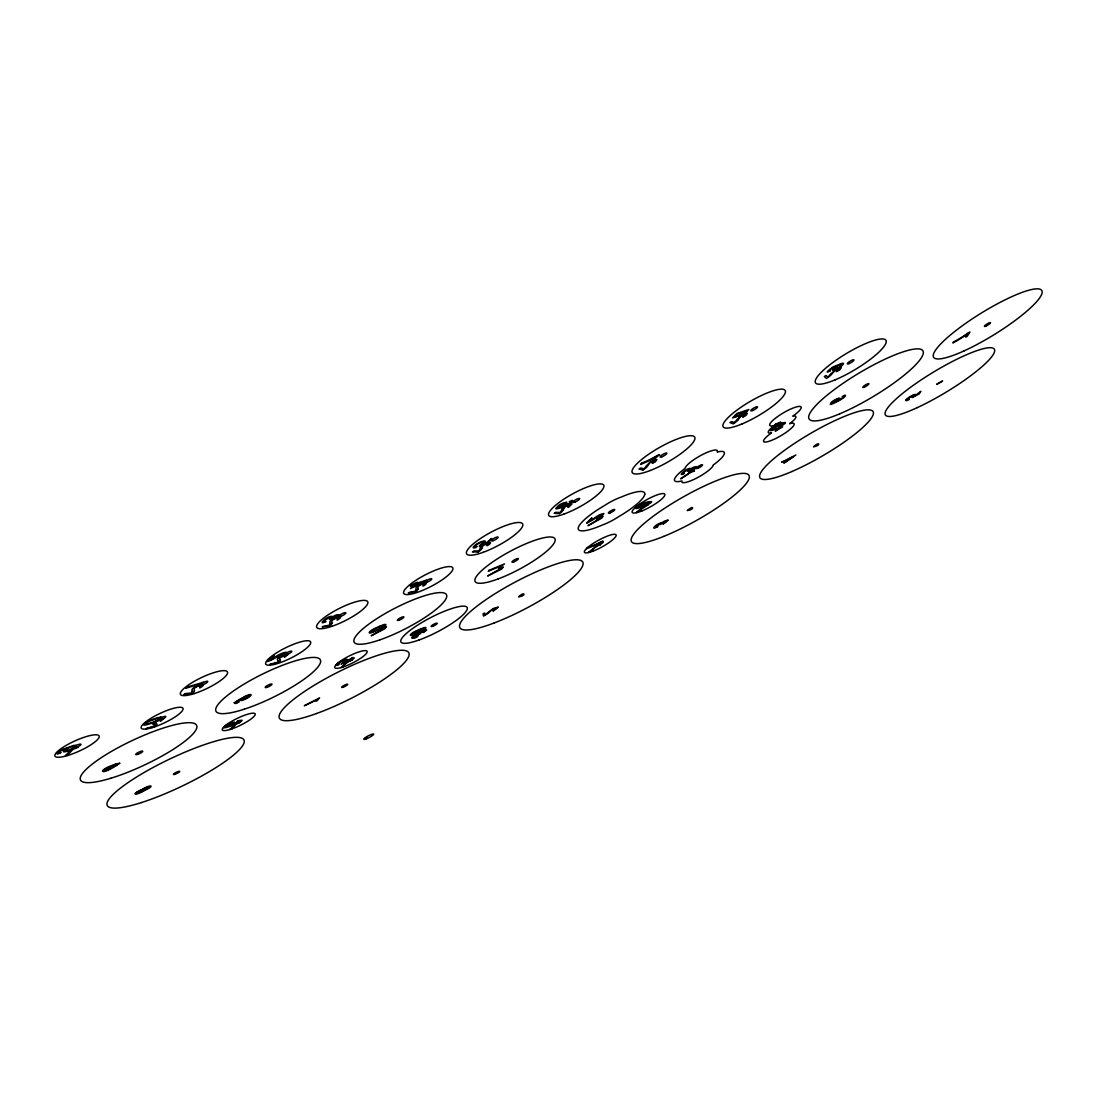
<?xml version="1.0" encoding="UTF-8"?>
<svg xmlns="http://www.w3.org/2000/svg" width="1097" height="1097" viewBox="0 0 1097 1097"><rect width="100%" height="100%" fill="white"/><g stroke="black" fill="none" stroke-linecap="round" stroke-linejoin="round"><path stroke-width="1.5" d="M201.19 685.817C195.074 691.96 209.911 682.019 199.599 684.994C196.624 686.503 190.508 687.984 192.194 691.192M488.768 543.44C482.392 549.021 493.801 542.672 489.536 542.137C485.56 542.878 479.732 545.853 479.91 548.761A10.778 2.551 -27.9 0 1 479.471 550.077A3.73 0.878 -27.9 0 1 478.484 550.955M745.713 414.501L742.628 417.134L745.795 415.598L747.4 413.336L741.476 415.187L736.553 420.069A10.613 2.427 -30.1 0 1 735.429 421.591M649.561 501.85C630.227 515.467 631.68 504.428 649.438 501.631M338.507 618.105C332.542 624.015 346.817 614.43 337.067 617.227C334.393 618.283 328.373 620.203 330.046 623.357M666.523 521.185L661.985 523.406M498.12 607.258L493.047 611.098L496.543 608.191M154.485 723.129L157.365 720.852L161.341 719.783M696.252 466.952L693.537 469.681L688.628 472.231L694.442 467.925L689.286 470.599M655.17 460.767L652.221 463.291L655.183 461.947L656.938 459.616L650.672 461.48L645.941 466.321A10.792 2.509 -29.3 0 1 644.981 467.788A3.73 0.864 -29.4 0 1 643.816 468.734L640.648 467.966L638.975 469.036L643.02 469.996M424.457 584.057C418.327 589.994 432.204 580.82 423.428 583.124C420.37 584.687 414.844 586.086 415.996 589.377A10.847 2.523 -27.3 0 1 415.955 590.364M237.199 722.717C238.474 721.003 235.732 721.168 239.338 720.496A4.114 0.85 -26 0 1 239.681 720.729L239.187 721.497A8.186 1.7 -25.9 0 1 238.515 722.087L236.925 723.184A6.088 1.262 -25.9 0 1 234.347 724.541A9.832 2.057 -25.9 0 1 231.467 725.748A20.528 4.306 -26 0 1 226.27 727.434A8.653 1.81 -25.9 0 1 224.432 727.791A5.581 1.166 -25.9 0 1 223.61 727.572L226.297 725.035A5.238 1.097 -25.9 0 1 228.011 724.061A5.54 1.152 -25.9 0 1 230 723.17L234.401 722.073L234.086 723.156A7.185 1.495 -25.9 0 1 233.62 723.581L233.236 723.869A5.183 1.083 -25.9 0 1 232.386 724.473A4.182 0.878 -25.9 0 1 231.357 725.062L230.137 725.679A17.84 3.744 -26 0 0 231.755 725.131L231.878 725.09A6.637 1.385 -25.9 0 0 235.965 723.293M286.043 655.54L284.397 657.185L288.1 654.47L284.109 654.923L278.103 657.994L285.96 655.32M330.636 618.105L329.662 619.325L331.321 618.763M601.54 517.88L603.021 516.385L588.006 525.696L601.705 518.182M655.032 527.081L655.759 527.287A4.114 0.823 -29.2 0 0 657.967 526.368C649.397 531.634 655.773 523.872 660.504 523.187M501.562 568.685L503.331 567.012L487.63 576.007L501.74 569.028M349.353 660.353L341.098 667.579L347.9 661.902L352.26 659.955L349.518 660.559M161.41 720.085L160.313 721.264L163.576 718.933L160.176 719.193L154.855 721.579L152.373 723.814L154.101 724.802A11.121 2.482 -25.1 0 1 154.869 725.117M384.978 628.279L386.446 626.853L371.197 635.794L385.17 628.581M661.875 523.639L660.408 524.585M646.599 504.62L647.065 503.934L636.329 512.587C636.795 511.696 652.715 502.426 647.312 504.826A3.524 0.754 -29.2 0 0 651.604 501.644A3.524 0.754 -29.2 0 0 646.75 503.564A3.524 0.754 -29.2 0 0 647.189 504.826L646.777 504.839M693.496 470.723L694.689 469.447L680.647 478.841L691.124 472.094L694.456 471.079L693.688 471.024M481.61 548.582L483.297 545.415L488.714 543.276M284.918 653.606C284.205 655.896 274.812 657.61 277.994 660.668M688.875 470.037L687.723 471.312L689.094 470.805M666.496 521.267L663.123 524.105L668.046 520.293M598.427 544.77L588.636 552.449L602.966 541.123L601.8 541.452A23.873 5.046 -28.8 0 1 588.115 547.307M563.049 510.023L565.408 506.526L570.152 504.702L567.725 507.184L568.657 507.239L572.044 503.825L565.449 505.799L562.35 508.185L561.417 510.393A10.641 2.496 -28.6 0 1 560.855 511.627A3.689 0.864 -28.6 0 1 559.827 512.518L555.768 512.313L554.204 513.355L559.374 513.602M317.486 700.009L319.597 697.925L304.308 705.755L315.525 700.476L316.101 701.189L317.568 700.435M602.102 514.959L596.439 518.991L601.759 516.139L603.94 513.533L599.483 514.712L593.134 518.881A10.271 2.29 -28.8 0 1 590.501 520.691A3.552 0.795 -28.8 0 1 588.966 521.514L591.845 517.811L586.593 523.159A8.707 1.933 -28.8 0 0 592.928 519.676L601.965 514.534M655.06 526.985L660.284 523.941M425.005 631.008L423.031 632.585L426.692 629.993L420.466 631.954A3.894 0.823 -27.4 0 0 418.67 633.682M413.199 637.165L419.04 634.299M907.48 399.185L909.331 399.02L908.947 399.651A4.58 0.864 -30.9 0 1 906.287 400.679A5.787 1.083 -30.9 0 1 906.026 399.966M647.312 466.239L650.014 462.619L655.128 460.562M734.551 416.312L734.757 416.01A5.704 1.316 -30.2 0 1 735.196 415.516M953.43 342.113L952.909 342.977A26.301 5.32 -31.5 0 0 967.664 333.707M420.014 633.065L424.882 630.734M642.65 505.525L647.737 502.783L642.828 505.854M967.719 333.694L965.593 337.081L967.307 336.203L969.94 332.021L968.377 332.83M737.76 420.055L740.667 416.421L745.521 414.255M737.842 419.945L737.87 419.89A9.009 2.057 -30.1 0 1 733.317 423.881L729.944 422.619L731.603 421.563L734.236 422.551A3.675 0.836 -30.1 0 0 735.388 421.605M830.415 374.351L835.845 369.36L841.372 367.646L839.616 369.977L836.257 371.65L839.63 368.619M913.787 396.127L913.321 396.593A4.909 0.919 -30.9 0 1 911.991 397.621L919.231 393.946L920.849 391.3L913.87 396.552L914.884 395.715A5.224 0.987 -30.9 0 0 915.46 395.043A6.157 1.166 -30.9 0 0 915.584 394.522A4.923 0.932 -30.9 0 0 913.307 395.016M60.842 752.569L57.894 753.982A4.607 1.056 -24.4 0 1 57.167 753.941A6.088 1.385 -24.4 0 1 56.879 753.653L61.432 749.895L72.498 745.823A11.368 2.592 -24.5 0 1 74.02 745.466L75.103 745.316A5.91 1.344 -24.5 0 1 75.803 745.343A5.279 1.207 -24.5 0 1 76.2 745.672M830.333 374.42A10.586 2.359 -30.8 0 1 828.962 376.024A3.675 0.809 -30.9 0 1 827.659 377.011L826.014 375.503L824.313 376.545L826.425 378.451A8.995 2.002 -30.9 0 0 831.512 374.434L834.776 370.731L839.452 368.537M331.486 618.557L337.369 615.746L331.308 620.148L336.793 617.515L339.398 614.745L336.71 614.827A4.484 1.07 -26.7 0 0 332.377 617.09L332.336 617.09M476.866 546.471L475.988 547.458A5.362 1.289 -27.9 0 1 473.342 547.856A6.774 1.618 -28 0 1 473.89 546.361A9.626 2.304 -28 0 1 474.192 546.018L475.399 544.948A6.047 1.454 -28 0 1 479.512 542.494A6.911 1.659 -28 0 1 481.597 541.644L483.324 541.123A5.759 1.371 -28 0 1 485.217 541.507A7.199 1.728 -28 0 1 484.559 542.467A6.102 1.467 -28 0 1 483.544 543.413A3.771 0.905 -28 0 1 482.09 544.4L486.958 542.398L491.579 538.476L487.932 542.576L479.211 546.169L479.869 545.346A5.746 1.371 -28 0 0 481.528 544.304A3.977 0.946 -28 0 0 482.584 543.413M637.055 507.006L637.343 506.691A5.224 1.124 -29.2 0 1 637.878 506.224M640.634 464.388L641.718 463.208M830.278 370.69L827.7 372.116A4.169 0.932 -30.9 0 1 827.344 371.952A5.512 1.234 -31 0 1 827.371 371.54L832.431 367.303L841.234 363.573A10.298 2.304 -31 0 1 842.304 363.326L843.017 363.272A5.375 1.193 -31 0 1 843.374 363.409A4.799 1.07 -31 0 1 843.36 363.902A6.555 1.467 -31 0 1 834.995 369.826M73.568 747.441A4.635 1.056 -24.5 0 0 71.223 746.947A4.635 1.056 -24.5 0 0 65.71 749.923A4.306 0.987 -24.5 0 0 68.343 750.101A7.679 1.755 -24.5 0 0 70.002 749.525A4.731 1.083 -24.5 0 0 71.566 748.812A3.579 0.809 -24.5 0 0 72.896 748.031A3.387 0.768 -24.5 0 0 73.417 747.633L73.636 747.427M487.932 612.565L493.088 608.643L498.038 607.094M488.576 612.743L492.347 609.575L496.297 607.916M137.043 792.665L137.948 793.104A4.374 0.85 -25.4 0 0 139.785 792.404M586.648 548.541L587.965 547.444M367.303 737.554L365.424 738.226L366.096 737.924M365.493 738.254L366.467 738.034M158.27 719.865L159.079 719.317A4.772 1.07 -25.2 0 0 159.476 718.933L159.668 718.576A4.1 0.932 -25.2 0 0 158.379 718.412A14.33 3.222 -25.2 0 0 155.568 719.125L152.346 720.126A10.641 2.4 -25.1 0 0 150.015 720.962A5.005 1.124 -25.1 0 0 147.821 721.977L145.928 723.869A5.005 1.124 -25.1 0 0 147.135 723.842A10.682 2.427 -25.2 0 0 149.096 723.362L152.442 722.347A13.699 3.113 -25.2 0 0 155.5 721.278A4.114 0.932 -25.2 0 0 158.311 719.906M418.588 633.737L418.629 633.709A3.716 0.782 -27.3 0 0 416.654 634.327C405.492 639.633 416.366 639.126 418.012 635.766A4.333 0.905 -27.3 0 1 415.448 637.11L413.404 637.535M419.273 634.354L420.672 633.49M235.937 723.28L237.185 722.429L229.835 729.519L231.618 728.888L235.978 724.171L240.435 722.155L237.35 722.896M366.576 737.979L365.918 737.952M562.61 506.403L563.872 505.703A4.457 1.056 -28.7 0 0 564.941 505.004A5.512 1.303 -28.7 0 0 565.819 504.305L566.217 503.948A7.638 1.81 -28.7 0 0 566.696 503.454L566.669 502.097L562.336 503.372A5.896 1.399 -28.7 0 0 560.279 504.414A5.581 1.316 -28.7 0 0 558.51 505.539L555.768 508.542A5.938 1.412 -28.7 0 0 556.659 508.83A9.215 2.18 -28.7 0 0 558.592 508.432A21.899 5.224 -28.8 0 0 564.023 506.526A10.476 2.482 -28.7 0 0 567.039 505.141A6.486 1.536 -28.7 0 0 569.713 503.564L571.359 502.261A8.721 2.057 -28.7 0 0 572.031 501.562L572.524 500.643A4.374 1.028 -28.8 0 0 572.154 500.355L569.329 501.727A3.497 0.823 -28.7 0 1 568.644 503.633A7.062 1.673 -28.7 0 1 564.475 505.69M140.677 789.977L140.005 790.32A11.573 2.249 -25.4 0 0 136.741 792.171M141.348 790.128L143.021 789.264M282.066 656.417C294.257 648.711 278.885 653.373 275.086 657.281A11.217 2.619 -26.1 0 1 272.001 659.119A3.881 0.905 -26.1 0 1 270.26 659.887L274.264 655.691L272.55 656.239L267.476 661.573A9.503 2.208 -26.1 0 0 274.607 658.269L284.754 653.277M366.261 738.144L365.274 738.596M366.22 737.856L366.919 737.527M661.491 523.173L661.532 523.146A3.538 0.713 -29.2 0 0 660.531 523.159M366.247 737.787L367.276 737.321M143.83 790.443L142.528 791.581M143.186 789.182L143.35 789.1A12.533 2.427 -25.4 0 1 146.312 787.673A3.593 0.699 -25.4 0 1 148.63 786.851L149.123 786.851A4.182 0.809 -25.4 0 1 149.302 786.947L149.247 787.207A3.606 0.699 -25.4 0 1 147.656 788.373M143.433 791.129L146.024 789.785A11.793 2.304 -25.4 0 0 149.288 787.948A4.991 0.974 -25.4 0 0 150.426 787.139A4.649 0.905 -25.4 0 0 150.988 786.494L150.975 786.138A8.584 1.673 -25.4 0 0 150.687 785.987L150.385 785.946A4.841 0.946 -25.4 0 0 150.001 785.973A4.607 0.905 -25.4 0 0 148.726 786.261A4.991 0.974 -25.4 0 0 147.135 786.851A11.71 2.276 -25.4 0 0 143.542 788.524L140.334 790.649A9.283 1.796 -25.4 0 0 138.4 791.732A4.374 0.85 -25.4 0 0 137.029 792.665M142.665 791.033L141.883 791.417A9.352 1.824 -25.4 0 1 139.785 792.418M282.231 656.308L279.241 658.502L280.16 660.051M378.04 629.459L378.396 629.308A12.588 2.811 -27.1 0 0 381.303 627.923A3.771 0.836 -27.1 0 0 383.593 626.497L384.005 626.017A4.374 0.974 -27.1 0 0 384.128 625.743L384.032 625.551A3.771 0.836 -27.1 0 0 382.167 625.893M913.307 395.002L911.73 395.756A5.91 1.111 -30.9 0 0 909.934 396.757A5.17 0.974 -30.9 0 0 906.862 398.979L906.149 399.747A8.241 1.55 -30.9 0 0 905.999 399.994M377.382 629.76L375.051 630.761A9.804 2.194 -27 0 1 372.966 631.57A4.58 1.028 -27 0 1 371.417 631.968L371.979 630.638A4.58 1.015 -27 0 1 373.816 629.555A9.736 2.167 -27 0 1 375.997 628.485L379.205 627.073A13.137 2.907 -27 0 1 382.181 625.88M380.193 626.058L376.477 627.69A12.136 2.688 -27 0 0 372.733 629.527A5.279 1.179 -27 0 0 371.17 630.487A4.758 1.056 -27 0 0 370.114 631.323A4.95 1.097 -27 0 0 369.758 631.666L369.428 632.119A9.599 2.139 -27 0 0 369.278 632.448L369.278 632.846A4.813 1.07 -27 0 0 370.114 633.038A5.279 1.179 -27 0 0 371.43 632.722A12.204 2.729 -27 0 0 374.927 631.392L378.616 629.788A12.355 2.756 -27.1 0 0 382.332 627.95M418.382 632.75L415.009 634.135A11.532 2.455 -27.4 0 1 411.896 635.218A4.991 1.056 -27.3 0 1 410.854 635.396A4.553 0.96 -27.3 0 1 410.36 635.081L410.539 634.642A9.064 1.92 -27.4 0 1 410.799 634.299L411.238 633.819A4.676 0.987 -27.3 0 1 411.649 633.476A4.484 0.946 -27.3 0 1 412.801 632.667A4.991 1.056 -27.3 0 1 414.364 631.776A11.464 2.413 -27.3 0 1 417.861 630.158L421.262 628.746A11.601 2.441 -27.4 0 1 424.374 627.662A4.937 1.042 -27.4 0 1 425.43 627.498A4.566 0.96 -27.4 0 1 425.897 627.69A4.786 1.015 -27.4 0 1 425.924 627.799L425.801 628.142A8.502 1.796 -27.4 0 1 425.471 628.595L424.731 629.308A4.594 0.974 -27.4 0 1 423.442 630.227A4.937 1.042 -27.4 0 1 421.865 631.118A11.656 2.482 -27.4 0 1 418.382 632.736M417.82 632.448L418.451 632.187A11.889 2.523 -27.4 0 0 421.166 630.967A3.565 0.754 -27.4 0 0 423.456 629.637L423.963 629.157A4.127 0.878 -27.4 0 0 424.182 628.855L424.21 628.622A3.565 0.754 -27.4 0 0 422.729 628.8A12.41 2.619 -27.3 0 0 420.082 629.774L417.162 630.981A9.201 1.947 -27.3 0 0 415.105 631.913A4.319 0.919 -27.3 0 0 413.295 632.928L412.28 634.354A4.333 0.919 -27.3 0 0 413.555 634.093A9.256 1.961 -27.4 0 0 415.406 633.435L417.395 632.626M564.434 505.744L564.297 505.786A19.033 4.539 -28.8 0 1 562.638 506.416M690.356 469.159L690.397 469.146A4.045 0.878 -29.6 0 1 694.209 466.993L696.184 466.705M736.018 416.545L735.004 416.819A3.099 0.713 -30.2 0 1 734.592 416.791L734.524 416.737A3.867 0.891 -30.2 0 1 734.455 416.216M157.269 717.918L153.539 719.056A13.246 2.989 -25.1 0 0 149.535 720.523A5.759 1.303 -25.1 0 0 147.629 721.442A5.183 1.179 -25.1 0 0 146.107 722.347A5.403 1.22 -25.1 0 0 145.517 722.758L144.804 723.348A10.463 2.359 -25.2 0 0 144.324 723.814L143.844 724.431A5.266 1.193 -25.1 0 0 143.995 725.062A5.759 1.303 -25.1 0 0 144.996 725.062A13.301 3.017 -25.2 0 0 148.26 724.308L151.962 723.184A13.438 3.044 -25.2 0 0 155.939 721.716M637.837 507.513L636.822 507.541M690.315 468.501C686.256 467.637 676.205 478.045 684.418 473.273A4.498 0.987 -29.6 0 1 682.663 473.657L684.843 471.285L688.724 469.681M135.713 794.146L135.315 794.077A9.16 1.783 -25.4 0 1 135.109 793.954L135.041 793.858A4.717 0.919 -25.4 0 1 135.096 793.542A4.539 0.878 -25.4 0 1 135.617 792.98M478.141 552.01L472.464 551.942L474.014 550.913L478.484 550.968M331.952 616.473C327.098 615.307 316.416 626.648 326.015 621.382A4.991 1.193 -26.6 0 1 323.766 621.834L325.919 619.311L330.526 617.762M598.605 545.031L600.539 544.633L595.273 546.772L600.47 542.494A24.573 5.197 -28.8 0 1 586.593 548.582M201.135 685.639C199.119 685.584 192.524 687.339 194.32 690.712M156.487 724.034L154.581 723.376M424.388 583.837C422.825 583.823 416.38 585.633 417.93 588.911M667.895 520.033L664.508 521.102A3.702 0.74 -29.2 0 0 661.573 523.132M338.438 617.83C337.163 617.707 330.197 619.407 332.076 622.849M142.528 791.581A11.656 2.276 -25.4 0 1 138.935 793.241A5.032 0.974 -25.4 0 1 137.372 793.817A4.594 0.891 -25.4 0 1 135.85 794.132M135.754 793.035A5.032 0.974 -25.4 0 1 136.892 792.24M147.67 788.373A12.012 2.345 -25.4 0 1 145.078 789.799M103.749 770.848A3.881 0.823 -25 0 1 106.382 768.627A3.881 0.823 -25 0 1 110.632 767.393A3.881 0.823 -25 0 1 108.26 769.532L105.655 770.643A3.894 0.823 -25 0 1 104.695 770.807L104.338 770.807A5.746 1.22 -25 0 1 104.037 770.697M117.955 764.156A3.332 0.699 -25 0 1 113.279 766.597A3.332 0.699 -25 0 1 113.306 765.336A3.332 0.699 -25 0 1 117.955 763.677M911.484 396.332A3.798 0.713 -30.9 0 1 913.924 396.003M907.219 399.308A3.853 0.727 -30.9 0 1 911.456 396.374M968.336 332.83A25.574 5.17 -31.6 0 1 953.485 342.017M343.676 660.641A4.086 0.878 -26.8 0 1 344.691 661.587A3.648 0.782 -26.8 0 1 343.498 662.396A5.279 1.138 -26.7 0 1 341.88 663.301L341.085 664.069L348.832 661.217L353.069 657.446L348.202 660.956L343.882 662.561A3.469 0.74 -26.8 0 0 345.308 661.683A5.622 1.207 -26.8 0 0 346.433 660.819A6.623 1.426 -26.7 0 0 347.228 659.955A5.293 1.138 -26.8 0 0 346.021 659.407L344.581 659.763A6.363 1.358 -26.8 0 0 342.73 660.435M338.356 663.37A4.141 0.891 -26.7 0 1 343.608 660.709M338.63 663.287A3.689 0.795 -26.7 0 0 339.151 664.234L338.233 665.07A4.937 1.056 -26.7 0 1 336.148 665.248A6.225 1.33 -26.8 0 1 337.122 663.808A8.858 1.892 -26.8 0 1 337.478 663.493L338.781 662.533A5.567 1.193 -26.8 0 1 342.73 660.421M637.7 506.279A3.538 0.768 -29.2 0 1 642.019 503.976A3.538 0.768 -29.2 0 1 642.252 505.059A3.538 0.768 -29.2 0 1 637.947 507.417M636.808 507.335A3.538 0.768 -29.2 0 1 637.042 506.883M156.665 723.938A9.448 2.112 -25.2 0 1 155.527 726.351L146.024 728.669L154.595 725.94A3.853 0.864 -25.2 0 0 154.965 725.378M157.255 717.932A13.383 3.017 -25.2 0 1 160.532 717.164M160.505 717.177A5.691 1.289 -25.2 0 1 161.492 717.205A5.266 1.193 -25.2 0 1 161.712 717.644A5.512 1.248 -25.2 0 1 161.643 717.822L161.286 718.302A9.804 2.221 -25.2 0 1 160.683 718.905L159.572 719.769A5.293 1.193 -25.2 0 1 157.845 720.798A5.691 1.289 -25.2 0 1 155.939 721.703M280.338 659.955A9.379 2.153 -26.1 0 1 278.185 662.849L269.958 664.316L277.719 662.177A3.826 0.878 -26.2 0 0 278.323 661.464A11.052 2.537 -26.1 0 0 277.939 660.696M418.094 588.828A9.201 2.139 -27.3 0 1 415.173 592.051L408.276 592.764L415.119 591.187A3.757 0.878 -27.3 0 0 415.9 590.392M563.186 510.036A9.037 2.125 -28.6 0 1 559.401 513.602M734.963 415.598A3.867 0.891 -30.2 0 1 739.556 412.829A3.867 0.891 -30.2 0 1 740.64 413.624A3.867 0.891 -30.2 0 1 736.114 416.449M741.339 413.939A3.305 0.768 -30.3 0 1 745.329 411.005A3.305 0.768 -30.3 0 1 746.33 411.855A3.305 0.768 -30.3 0 1 741.641 414.2M830.141 370.813A3.497 0.782 -31 0 1 829.839 369.73L829.935 369.607A3.456 0.768 -31 0 1 832.212 367.989L834.214 366.974A18.114 4.031 -30.9 0 1 837.052 365.781M835.16 369.634A8.145 1.824 -31 0 1 833.254 370.224A5.526 1.234 -31 0 1 832.719 369.072L833.158 368.592A4.964 1.111 -31 0 1 837.08 365.781M834.721 367.948A4.21 0.946 -31 0 1 839.767 364.862A4.21 0.946 -31 0 1 840.713 365.836L840.494 366.055A3.072 0.686 -31 0 1 839.945 366.508A3.25 0.727 -31 0 1 838.684 367.33A4.292 0.96 -31 0 1 837.34 368.03A6.966 1.563 -31 0 1 835.996 368.606M836.037 368.551A3.908 0.878 -31 0 1 834.639 367.989M641.841 463.071A27.096 6.459 -29.5 0 0 657.981 455.104L659.53 454.556L652.537 460.877L656.842 456.256A27.878 6.637 -29.5 0 1 640.607 464.429M647.463 466.17A9.16 2.125 -29.4 0 1 643.048 470.01M482.68 543.385A4.443 1.07 -28 0 0 480.87 542.604A4.511 1.083 -28 0 0 475.289 545.799M476.77 546.553A4.004 0.96 -28 0 1 475.604 545.703M481.789 548.514A9.146 2.167 -27.9 0 1 478.169 552.01M331.993 616.445A4.292 1.028 -26.6 0 1 332.268 617.117M332.254 622.767A9.352 2.208 -26.6 0 1 329.498 625.934L322.107 626.798L329.333 625.112A3.812 0.905 -26.6 0 0 330.074 624.316A11.025 2.605 -26.5 0 0 330.005 623.37M194.512 690.616A9.791 2.276 -25.4 0 1 191.522 693.853L183.83 694.62L185.352 693.578L191.385 693.002A3.99 0.932 -25.4 0 0 192.181 692.193M192.153 691.206A11.546 2.674 -25.4 0 1 192.236 692.18M60.733 752.665A3.867 0.878 -24.4 0 1 59.32 751.994L59.375 751.898A3.812 0.864 -24.4 0 1 61.679 750.403L64.037 749.361A20.048 4.539 -24.4 0 1 67.616 748.044L67.657 748.044A5.471 1.248 -24.5 0 0 63.722 750.636L63.448 751.034A6.102 1.385 -24.5 0 0 65.23 751.747A8.968 2.043 -24.5 0 0 67.849 750.992M76.159 745.686A7.213 1.645 -24.5 0 1 67.74 751.143M241.984 699.379A4.141 0.905 -26 0 1 245.234 696.787A4.141 0.905 -26 0 1 249.403 695.731L249.348 696.06A3.195 0.699 -26 0 1 248.662 696.677A4.223 0.919 -26 0 1 247.511 697.418A6.843 1.495 -26 0 1 246.085 698.199A3.84 0.836 -26 0 1 241.889 699.433M380.193 626.072A12.273 2.729 -27 0 1 383.717 624.728A5.224 1.166 -27.1 0 1 385.006 624.44A4.841 1.083 -27.1 0 1 385.746 624.536A5.074 1.124 -27.1 0 1 385.842 624.632L385.87 624.92A8.995 2.002 -27 0 1 385.678 625.345L385.225 625.921A4.868 1.083 -27.1 0 1 383.909 626.99A5.224 1.166 -27.1 0 1 382.332 627.937M690.356 468.474A3.867 0.85 -29.6 0 1 690.328 469.173M717.273 452.019A28.536 6.198 -29.7 0 1 713.352 464.95M713.297 465.21A18.018 3.867 -29.6 0 1 695.745 478.539A18.018 3.867 -29.6 0 1 681.95 480.925A28.536 6.198 -29.7 0 1 685.104 468.364A18.498 4.073 -29.7 0 1 702.368 454.624A18.498 4.073 -29.7 0 1 717.383 451.717M488.645 612.77A8.008 1.632 -27.8 0 1 483.489 616.103L483.064 613.799L484.641 612.99L484.956 614.8L486.232 614.005A9.448 1.933 -27.8 0 0 487.904 612.579M225.447 726.571L228.807 725.953A3.634 0.754 -25.9 0 0 232.249 723.951A3.634 0.754 -25.9 0 0 231.974 723.115A5.581 1.166 -25.9 0 0 230.631 723.499L225.461 726.516M119.71 763.251C97.592 778.911 96.138 768.64 119.71 763.224M742.957 411.485L748.908 409.51L743.547 414.241L732.604 417.943L736.978 413.5L742.957 411.54M831.608 403.093L835.818 401.625A3.565 0.74 -30.7 0 0 838.41 399.5A3.565 0.74 -30.7 0 0 837.011 399.349A5.485 1.138 -30.7 0 0 835.544 400.062L831.608 403.093M843.867 396.456L842.99 397.594A6.541 1.371 -30.7 0 1 839.219 399.98L839.082 400.076A17.607 3.702 -30.7 0 1 837.436 400.954L838.423 400.24A4.114 0.864 -30.7 0 0 839.191 399.596A5.087 1.056 -30.7 0 0 839.726 399.034L839.918 398.773A7.048 1.467 -30.7 0 0 840.096 398.43L838.821 398.074L834.241 400.24A5.444 1.138 -30.7 0 0 832.458 401.392A5.142 1.07 -30.7 0 0 831.142 402.434L830.278 404.409A5.485 1.138 -30.7 0 0 831.732 404.121A8.515 1.783 -30.7 0 0 833.939 403.202A20.267 4.251 -30.7 0 0 839.397 400.405A9.681 2.029 -30.7 0 0 842.126 398.746A5.992 1.248 -30.7 0 0 844.237 397.196L845.225 396.14A8.063 1.687 -30.7 0 0 845.485 395.66L845.403 395.249A4.059 0.85 -30.7 0 0 844.525 395.29L842.03 396.853L843.867 396.497M74.678 747.537L78.34 747.167L73.088 749.306L67.438 755.079L65.367 755.71L73.266 747.647L74.692 747.496M518.689 596.754C526.217 596.178 525.285 590.515 518.689 596.754M557.687 507.308L561.211 506.704A3.867 0.919 -28.7 0 0 564.777 504.373A3.867 0.919 -28.7 0 0 564.448 503.358A5.938 1.412 -28.7 0 0 563.035 503.784L557.687 507.308M687.408 510.503C694.593 509.899 694.182 504.181 687.408 510.503M813.604 446.753C820.817 445.835 820.145 440.624 813.659 446.616M936.811 384.265L942.501 381.043L936.811 384.265M234.237 702.752L235.169 703.492A5.403 1.179 -25.9 0 0 236.033 703.369A4.086 0.891 -25.9 0 0 237.144 703.04L239.146 701.655A3.428 0.754 -25.9 0 1 236.047 702.341L235.978 702.313A3.387 0.74 -25.9 0 1 236.925 701.23L238.68 700.119A17.799 3.853 -26 0 1 241.751 698.474L241.806 698.446A4.868 1.07 -26 0 0 240.243 700.311L240.462 700.448A5.43 1.179 -26 0 0 244.165 699.653A7.994 1.755 -26 0 0 246.743 698.432A6.431 1.399 -26 0 0 250.349 694.497A4.703 1.028 -26 0 0 249.266 694.662A5.266 1.152 -26 0 0 248.224 694.977L246.907 695.484A10.12 2.208 -26 0 0 245.275 696.184L234.237 702.752M781.667 462.262L784.766 461.097L783.848 463.208L795.874 454.994L781.667 462.262M786.261 460.329L785.562 461.947L793.2 456.791L786.261 460.329M488.837 570.426L488.302 571.235L499.533 566.546L498.367 568.273L504.51 563.899L488.837 570.426M411.156 585.181L410.264 586.127L413.926 584.907L410.484 588.568L426.678 580.011L416.462 583.412L417.518 582.274L415.873 582.822L411.156 585.181M415.571 584.358L412.938 587.156L423.154 581.835L415.571 584.358M186.764 687.202L185.736 688.23L197.734 684.651L195.513 686.859L203.466 682.224L186.764 687.202M771.89 429.585L770.533 430.71L778.253 428.762L775.318 431.148L782.655 426.884L771.89 429.585M775.949 424.018L774.509 425.101L776.703 424.745L771.15 428.954L785.274 422.482L779.131 423.497L780.858 422.194L779.857 422.345L775.949 424.018M777.704 424.58L773.44 427.803L782.257 423.826L777.704 424.58M175.191 774.208A3.524 0.686 -25.6 0 0 179.743 771.383A3.524 0.686 -25.6 0 0 174.752 773.097A3.524 0.686 -25.6 0 0 175.191 774.208M141.444 802.565A75.803 14.878 -25.6 0 0 244.261 741.284A75.803 14.878 -25.6 0 0 141.143 774.249A75.803 14.878 -25.6 0 0 141.444 802.565M137.591 754.393A3.867 0.823 -25.2 0 0 142.775 751.267A3.867 0.823 -25.2 0 0 137.413 752.899A3.867 0.823 -25.2 0 0 137.591 754.393M110.852 778.239A64.174 13.685 -25.2 0 0 196.884 726.324A64.174 13.685 -25.2 0 0 107.904 753.502A64.174 13.685 -25.2 0 0 110.852 778.239M917.339 407.59A63.64 11.861 -31.1 0 0 994.458 349.408A63.64 11.861 -31.1 0 0 907.85 389.325A63.64 11.861 -31.1 0 0 917.339 407.59M791.952 471.504A65.505 12.711 -30.3 0 0 873.294 412.061A65.505 12.711 -30.3 0 0 784.369 450.442A65.505 12.711 -30.3 0 0 791.952 471.504M986.093 326.07A3.606 0.713 -31.7 0 0 990.495 322.683A3.606 0.713 -31.7 0 0 985.654 324.904A3.606 0.713 -31.7 0 0 986.093 326.07M963.865 350.985A63.544 12.547 -31.7 0 0 1042.04 291.116A63.544 12.547 -31.7 0 0 957.187 329.594A63.544 12.547 -31.7 0 0 963.865 350.985M839.644 413.857A66.3 13.713 -30.9 0 0 923.276 351.849A66.3 13.713 -30.9 0 0 835.105 388.969A66.3 13.713 -30.9 0 0 839.644 413.857M864.532 387.063A3.593 0.74 -30.9 0 0 868.934 383.731A3.593 0.74 -30.9 0 0 864.079 385.842A3.593 0.74 -30.9 0 0 864.532 387.063M432.794 626.277A3.497 0.74 -27.5 0 0 437.264 623.288A3.497 0.74 -27.5 0 0 432.41 625.043A3.497 0.74 -27.5 0 0 432.794 626.277M418.903 640.045A37.339 7.885 -27.5 0 0 467.308 607.957A37.339 7.885 -27.5 0 0 415.873 626.264A37.339 7.885 -27.5 0 0 418.903 640.045M349.49 660.956A3.593 0.768 -26.8 0 0 354.18 657.912A3.593 0.768 -26.8 0 0 349.203 659.612A3.593 0.768 -26.8 0 0 349.49 660.956M343.114 666.976A18.128 3.881 -26.8 0 0 367.18 651.604A18.128 3.881 -26.8 0 0 342.456 659.818A18.128 3.881 -26.8 0 0 343.114 666.976M237.281 723.334A3.62 0.754 -26 0 0 242.067 720.345A3.62 0.754 -26 0 0 237.021 722.004A3.62 0.754 -26 0 0 237.281 723.334M231.782 728.902A18.279 3.798 -26 0 0 255.19 713.914A18.279 3.798 -26 0 0 229.246 722.813A18.279 3.798 -26 0 0 231.782 728.902M641.951 510.928A18.676 4.004 -29.2 0 0 664.809 494.212A18.676 4.004 -29.2 0 0 638.756 504.771A18.676 4.004 -29.2 0 0 641.951 510.928M599.072 544.99A3.414 0.713 -28.8 0 0 603.254 541.987A3.414 0.713 -28.8 0 0 598.496 543.906A3.414 0.713 -28.8 0 0 599.072 544.99M592.997 551.147A18.046 3.757 -28.8 0 0 616.157 535.13A18.046 3.757 -28.8 0 0 591.612 544.496A18.046 3.757 -28.8 0 0 592.997 551.147M152.305 727.599A23.078 5.197 -25.3 0 0 183.089 708.703A23.078 5.197 -25.3 0 0 150.947 718.302A23.078 5.197 -25.3 0 0 152.305 727.599M278.048 663.37A24.998 5.773 -26.3 0 0 310.712 642.225A24.998 5.773 -26.3 0 0 275.827 653.318A24.998 5.773 -26.3 0 0 278.048 663.37M417.244 592.407A27.644 6.472 -27.5 0 0 452.924 568.191A27.644 6.472 -27.5 0 0 414.625 581.149A27.644 6.472 -27.5 0 0 417.244 592.407M160.656 719.824A4.031 0.905 -25.3 0 0 165.853 716.519A4.031 0.905 -25.3 0 0 160.093 718.343A4.031 0.905 -25.3 0 0 160.656 719.824M286.77 654.621A3.935 0.905 -26.3 0 0 291.816 651.289A3.935 0.905 -26.3 0 0 286.235 653.126A3.935 0.905 -26.3 0 0 286.77 654.621M426.829 582.288A3.867 0.905 -27.5 0 0 431.779 578.901A3.867 0.905 -27.5 0 0 426.39 580.752A3.867 0.905 -27.5 0 0 426.829 582.288M563.762 514.15A31.402 7.391 -28.8 0 0 603.912 485.683A31.402 7.391 -28.8 0 0 560.992 501.11A31.402 7.391 -28.8 0 0 563.762 514.15M742.244 423.84A35.913 8.214 -30.3 0 0 785.164 390.477A35.913 8.214 -30.3 0 0 735.1 411.526A35.913 8.214 -30.3 0 0 742.244 423.84M574.951 502.056A3.853 0.905 -28.8 0 0 579.655 498.573A3.853 0.905 -28.8 0 0 574.211 500.671A3.853 0.905 -28.8 0 0 574.951 502.056M752.748 410.497A3.853 0.878 -30.3 0 0 757.506 406.891A3.853 0.878 -30.3 0 0 752.254 409.016A3.853 0.878 -30.3 0 0 752.748 410.497M849.27 363.532A3.84 0.85 -31.1 0 0 853.96 359.898A3.84 0.85 -31.1 0 0 848.721 362.133A3.84 0.85 -31.1 0 0 849.27 363.532M662.026 456.75A3.853 0.891 -29.6 0 0 666.866 453.198A3.853 0.891 -29.6 0 0 661.601 455.2A3.853 0.891 -29.6 0 0 662.026 456.75M493.28 540.629A3.908 0.932 -28.1 0 0 498.148 537.16A3.908 0.932 -28.1 0 0 492.649 539.148A3.908 0.932 -28.1 0 0 493.28 540.629M340.714 616.322A3.99 0.946 -26.7 0 0 345.912 612.88A3.99 0.946 -26.7 0 0 340.372 614.663A3.99 0.946 -26.7 0 0 340.714 616.322M202.41 684.871A4.1 0.96 -25.5 0 0 207.772 681.456A4.1 0.96 -25.5 0 0 201.999 683.225A4.1 0.96 -25.5 0 0 202.41 684.871M75.419 747.729A4.237 0.96 -24.5 0 0 81 744.328A4.237 0.96 -24.5 0 0 74.994 746.083A4.237 0.96 -24.5 0 0 75.419 747.729M835.078 379.877A41.138 9.133 -31.1 0 0 886.17 340.893A41.138 9.133 -31.1 0 0 830.84 364.012A41.138 9.133 -31.1 0 0 835.078 379.877M650.329 470.476A35.913 8.378 -29.6 0 0 694.84 437.442A35.913 8.378 -29.6 0 0 645.228 456.709A35.913 8.378 -29.6 0 0 650.329 470.476M483.215 552.298A31.772 7.569 -28.1 0 0 522.707 524.023A31.772 7.569 -28.1 0 0 477.922 540.273A31.772 7.569 -28.1 0 0 483.215 552.298M331.98 626.277A28.522 6.788 -26.7 0 0 367.728 601.773A28.522 6.788 -26.7 0 0 326.988 615.623A28.522 6.788 -26.7 0 0 331.98 626.277M194.347 693.565A26.026 6.102 -25.5 0 0 227.463 671.954A26.026 6.102 -25.5 0 0 190.055 683.897A26.026 6.102 -25.5 0 0 194.347 693.565M67.575 755.531A24.257 5.526 -24.5 0 0 99.128 736.06A24.257 5.526 -24.5 0 0 64.38 746.467A24.257 5.526 -24.5 0 0 67.575 755.531M244.206 709.211A58.182 12.766 -26.2 0 0 320.598 660.613A58.182 12.766 -26.2 0 0 239.599 686.887A58.182 12.766 -26.2 0 0 244.206 709.211M379.768 639.894A51.874 11.532 -27.2 0 0 446.657 595.205A51.874 11.532 -27.2 0 0 374.543 620.134A51.874 11.532 -27.2 0 0 379.768 639.894M498.079 578.942A45.265 10.065 -28.2 0 0 555.055 539.052A45.265 10.065 -28.2 0 0 491.95 562.459A45.265 10.065 -28.2 0 0 498.079 578.942M644.762 494.294A37.778 8.337 -29 0 0 621.231 497.064A19.472 4.347 -29 0 0 604.282 505.676A37.778 8.337 -29 0 0 578.215 528.137A37.778 8.337 -29 0 0 602.239 525.052A19.047 4.155 -29 0 0 618.516 516.756A37.778 8.337 -29 0 0 644.762 494.294M789.675 423.634A15.934 3.401 -30.3 0 0 792.774 416.174A18.183 3.935 -30.4 0 0 798.602 406.452A18.183 3.935 -30.4 0 0 775.36 418.272A18.183 3.935 -30.4 0 0 774.4 425.513A15.934 3.401 -30.3 0 0 771.548 432.876A17.648 3.716 -30.3 0 0 766.117 441.995A17.648 3.716 -30.3 0 0 788.633 430.531A17.648 3.716 -30.3 0 0 789.675 423.634M267.202 687.27A3.771 0.823 -26.2 0 0 272.001 684.13A3.771 0.823 -26.2 0 0 266.626 685.954A3.771 0.823 -26.2 0 0 267.202 687.27M399.226 620.134A3.689 0.823 -27.2 0 0 403.888 616.967A3.689 0.823 -27.2 0 0 398.691 618.804A3.689 0.823 -27.2 0 0 399.226 620.134M513.821 561.87A3.648 0.809 -28.2 0 0 518.387 558.661A3.648 0.809 -28.2 0 0 513.3 560.553A3.648 0.809 -28.2 0 0 513.821 561.87M610.247 512.834A3.62 0.795 -29 0 0 614.718 509.584A3.62 0.795 -29 0 0 609.671 511.572A3.62 0.795 -29 0 0 610.247 512.834M698.172 468.117A3.606 0.782 -29.7 0 0 702.56 464.84A3.606 0.782 -29.7 0 0 697.527 466.924A3.606 0.782 -29.7 0 0 698.172 468.117M780.721 426.13A3.606 0.768 -30.3 0 0 785.233 422.784A3.606 0.768 -30.3 0 0 780.351 424.8A3.606 0.768 -30.3 0 0 780.721 426.13M316.58 713.503A72.539 14.686 -26.8 0 0 408.907 652.976A72.539 14.686 -26.8 0 0 306.735 689.999A72.539 14.686 -26.8 0 0 316.58 713.503M494.267 622.931A69.659 14.179 -28.1 0 0 582.946 562.5A69.659 14.179 -28.1 0 0 486.711 599.14A69.659 14.179 -28.1 0 0 494.267 622.931M663.74 536.392A67.452 13.493 -29.4 0 0 749.251 476.043A67.452 13.493 -29.4 0 0 657.679 513.026A67.452 13.493 -29.4 0 0 663.74 536.392M343.32 687.161A3.414 0.686 -26.8 0 0 347.763 684.309A3.414 0.686 -26.8 0 0 343.032 685.968A3.414 0.686 -26.8 0 0 343.32 687.161M366.302 738.816A5.608 0.96 -27.1 0 0 373.734 734.195A5.608 0.96 -27.1 0 0 366.137 737.033A5.608 0.96 -27.1 0 0 366.302 738.816"/></g></svg>
